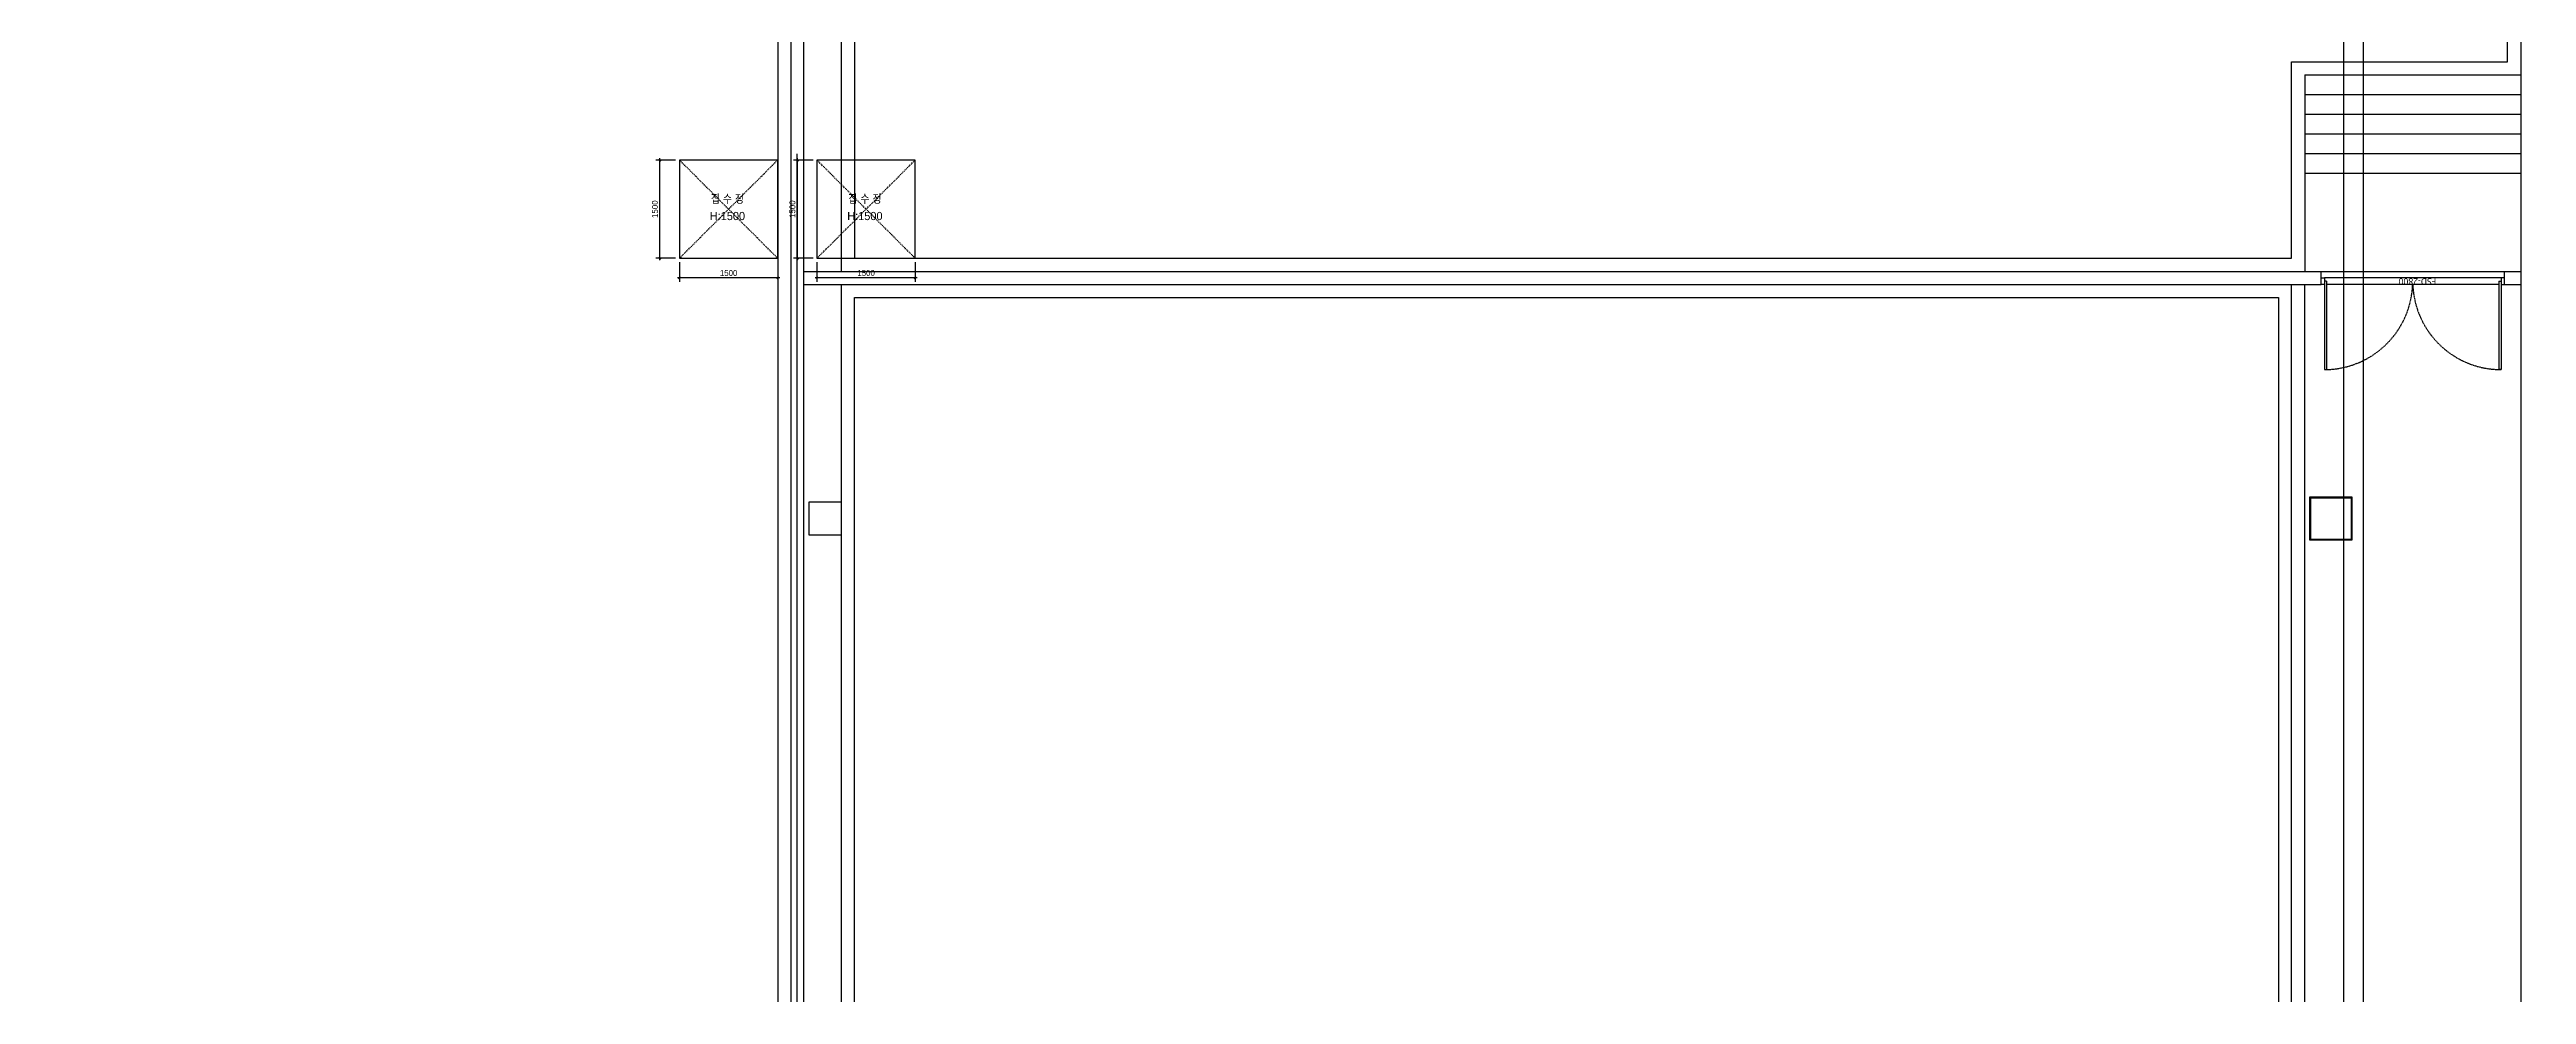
# Model space of a CAD drawing. Header units: millimetres. Extents: x -26983 to 60590, y 825 to 42375.
# Drawn here: x 55768 to 56509, y 18428 to 18710 of the extents above; entities that cross this region are included whole.
import ezdxf

# ---------------------------------------------------------------- set-up
doc = ezdxf.new("R2010")
doc.units = ezdxf.units.MM
doc.header["$LTSCALE"] = 100
doc.header["$MEASUREMENT"] = 0
doc.header["$PDSIZE"] = -10
doc.linetypes.add('A0-000 XR 평면도$0$HID', pattern=[2.5, 1.5, -1])
doc.linetypes.add('HID', pattern=[2.5, 1.5, -1])
doc.layers.get('0').update_dxf_attribs({"linetype": 'CONTINUOUS'})
doc.layers.get('Defpoints').update_dxf_attribs({"color": 171, "linetype": 'CONTINUOUS'})
for name, color, linetype in [('A0-000 XR 평면도$0$NDIM', 7, 'CONTINUOUS'), ('A0-000 XR 평면도$0$집수정', 4, 'CONTINUOUS'), ('DOOR', 4, 'CONTINUOUS'), ('DOOR ELE', 253, 'CONTINUOUS'), ('DOOR(OPEN ELE)', 5, 'CONTINUOUS'), ('ELE9', 9, 'CONTINUOUS')]:
    doc.layers.add(name, color=color, linetype=linetype)
doc.styles.add('A0-000 XR 평면도$0$CGS', font='cgse', dxfattribs={"bigfont": 'cgs'})
doc.styles.add('나눔바른고딕', font='NanumBarunGothic.ttf')
doc.dimstyles.new('A0-000 XR 평면도$0$NDIM 250', dxfattribs={"dimscale": 250, "dimtxt": 3.6, "dimasz": 1, "dimexe": 2, "dimexo": 2, "dimgap": 1, "dimtad": 1, "dimdec": 0, "dimdsep": 46, "dimtxsty": 'A0-000 XR 평면도$0$CGS', "dimblk": 'A0-000 XR 평면도$0$DOT0', "dimcen": 1, "dimdle": 8, "dimclrd": 2, "dimclre": 2, "dimclrt": 2, "dimadec": 0, "dimazin": 0, "dimtfac": 1, "dimtdec": 0, "dimtix": 1, "dimtmove": 2, "dimatfit": 3, "dimldrblk": 'A0-000 XR 평면도$0$DOT0', "dimfxl": 1, "dimtolj": 1, "dimtzin": 0, "dimlwd": -1, "dimlwe": -1, "dimarcsym": 0})

# ---------------------------------------------------------------- blocks, each defined once
blk = doc.blocks.new('A$Cebd64fee')
at = {"layer": 'DOOR'}
for p, q in [((50, 1441), (85, 1441)), ((50, 91), (50, 1441)), ((85, 91), (85, 1441)), ((2715, 91), (2715, 1441)), ((2750, 1441), (2715, 1441)), ((2750, 91), (2750, 1441)), ((85, 91), (50, 91)), ((2715, 91), (2750, 91))]:
    blk.add_line(p, q, dxfattribs=at)
for points in [[(0, 41), (50, 41), (50, 141), (0, 141)], [(2800, 41), (2750, 41), (2750, 141), (2800, 141)]]:
    blk.add_lwpolyline(points, close=True, dxfattribs=at)
at = {"layer": 'DOOR ELE'}
blk.add_line((85, 141), (2715, 141), dxfattribs=at)
blk.add_lwpolyline([(50, 41), (2750, 41)], dxfattribs=at)
at = {"layer": 'DOOR(OPEN ELE)', "linetype": 'HID', "ltscale": 0.05}
for centre, start, end in [((50, 91), 2.1226, 90), ((2750, 91), 90, 177.8774)]:
    blk.add_arc(centre, 1350, start, end, dxfattribs=at)
at = {"layer": 'Defpoints', "style": '나눔바른고딕'}
blk.add_text('FSD-2800', height=100, dxfattribs=at).set_placement((1042, 47))
blk = doc.blocks.new('A0-000 XR 평면도$0$_Oblique')
at = {"color": 0, "linetype": 'ByBlock', "lineweight": -2}
blk.add_line((-0.5, -0.5), (0.5, 0.5), dxfattribs=at)
blk = doc.blocks.new('*D139')
at = {"layer": 'A0-000 XR 평면도$0$NDIM', "color": 252, "transparency": 16777216}
for p, q in [((36432823, 615621), (36432523, 615621)), ((36432583, 614091), (36432583, 615651)), ((36432823, 614121), (36432523, 614121))]:
    blk.add_line(p, q, dxfattribs=at)
at = {"layer": 'Defpoints', "color": 0, "transparency": 16777216}
for p in [(36432583, 615621), (36432883, 615621), (36432883, 614121)]:
    blk.add_point(p, dxfattribs=at)
at = {"layer": 'A0-000 XR 평면도$0$NDIM', "color": 252, "transparency": 16777216, "xscale": 30, "yscale": 30, "zscale": 30}
for p, rotation in [((36432583, 615621), 90), ((36432583, 614121), 270)]:
    blk.add_blockref('A0-000 XR 평면도$0$_Oblique', p, dxfattribs=dict(at, rotation=rotation))
at = {"layer": 'A0-000 XR 평면도$0$NDIM', "color": 252, "transparency": 16777216, "insert": (36432508, 614871), "char_height": 90, "attachment_point": 5, "rotation": 90, "style": 'A0-000 XR 평면도$0$CGS'}
blk.add_mtext('\\A1;1500', dxfattribs=at)
blk = doc.blocks.new('A0-000 XR 평면도$0$DOT0')
blk.add_line((-3, 0), (3, 0))
at = {"color": 6}
blk.add_circle((0, 0), 0.75, dxfattribs=at)
blk = doc.blocks.new('*D140')
at = {"layer": 'A0-000 XR 평면도$0$NDIM', "color": 252, "transparency": 16777216}
for p, q in [((36432883, 614061), (36432883, 613761)), ((36434383, 614061), (36434383, 613761)), ((36434413, 613821), (36432853, 613821))]:
    blk.add_line(p, q, dxfattribs=at)
at = {"layer": 'Defpoints', "color": 0, "transparency": 16777216}
for p in [(36432883, 614121), (36434383, 614121), (36432883, 613821)]:
    blk.add_point(p, dxfattribs=at)
at = {"layer": 'A0-000 XR 평면도$0$NDIM', "color": 252, "transparency": 16777216, "xscale": 30, "yscale": 30, "zscale": 30, "rotation": 180}
blk.add_blockref('A0-000 XR 평면도$0$_Oblique', (36432883, 613821), dxfattribs=at)
at = {"layer": 'A0-000 XR 평면도$0$NDIM', "color": 252, "transparency": 16777216, "xscale": 30, "yscale": 30, "zscale": 30}
blk.add_blockref('A0-000 XR 평면도$0$_Oblique', (36434383, 613821), dxfattribs=at)
at = {"layer": 'A0-000 XR 평면도$0$NDIM', "color": 252, "transparency": 16777216, "insert": (36433633, 613896), "char_height": 90, "attachment_point": 5, "style": 'A0-000 XR 평면도$0$CGS'}
blk.add_mtext('\\A1;1500', dxfattribs=at)
blk = doc.blocks.new('dfsdfsdf')
at = {"layer": 'A0-000 XR 평면도$0$집수정', "linetype": 'A0-000 XR 평면도$0$HID', "ltscale": 0.1}
for p, q in [((36434382.6, 614121.3), (36432882.6, 615621.3)), ((36432882.6, 614121.3), (36434382.6, 615621.3))]:
    blk.add_line(p, q, dxfattribs=at)
at = {"layer": 'A0-000 XR 평면도$0$집수정', "ltscale": 2}
blk.add_lwpolyline([(36432882.6, 615621.3), (36432882.6, 614121.3), (36434382.6, 614121.3), (36434382.6, 615621.3)], close=True, dxfattribs=at)
at = {"layer": 'A0-000 XR 평면도$0$NDIM', "color": 252, "char_height": 125, "attachment_point": 5, "style": 'A0-000 XR 평면도$0$CGS'}
for s, insert in [('\\A1;H:1500', (36433614.7, 614766.1)), ('\\A1;집 수 정', (36433614.7, 615016.1))]:
    blk.add_mtext(s, dxfattribs=dict(at, insert=insert))
at = {"layer": 'A0-000 XR 평면도$0$NDIM', "color": 252}
for base, p1, p2, angle, picture, middle in [((36432582.6, 615621.3), (36432882.6, 614121.3), (36432882.6, 615621.3), 90, '*D139', (36432507.6, 614871.3)), ((36432882.6, 613821.3), (36434382.6, 614121.3), (36432882.6, 614121.3), 180, '*D140', (36433632.6, 613896.3))]:
    dim = blk.add_linear_dim(base=base, p1=p1, p2=p2, angle=angle, dimstyle='A0-000 XR 평면도$0$NDIM 250', override={"dimscale": 30, "dimtxt": 3, "dimblk1": 'A0-000 XR 평면도$0$_Oblique', "dimblk2": 'A0-000 XR 평면도$0$_Oblique', "dimsah": 1, "dimdle": 1, "dimsd1": 0, "dimsd2": 0, "dimclrd": 252, "dimclre": 252, "dimclrt": 252}, dxfattribs=at)
    dim.commit()
    dim.dimension.update_dxf_attribs({"geometry": picture, "text_midpoint": middle})
blk = doc.blocks.new('B2FF')
at = {"layer": 'ELE9', "color": 253, "ltscale": 0.1}
for p, q in [((37148474.7, 613921.3), (37148474.7, 629246.3)), ((37147799.7, 601846.3), (37147799.7, 615716.8)), ((37148474.7, 602471.3), (37148474.7, 613721.3)), ((37170624.7, 601171.3), (37170624.7, 613721.3)), ((37170824.7, 601171.3), (37170824.7, 613721.3))]:
    blk.add_line(p, q, dxfattribs=at)
for points in [[(37174174.7, 643646.3), (37148224.7, 643646.3, 0.4142136), (37124724.7, 620146.3), (37124724.7, 600146.4, 1.0000003), (37171724.7, 600146.3), (37171724.7, 624896.3), (37174174.7, 624896.3)], [(37174174.7, 643346.3), (37148224.7, 643346.3, 0.4142136), (37125024.7, 620146.3), (37125024.7, 600146.4, 1), (37171424.7, 600146.3), (37171424.7, 625196.3), (37174174.7, 625196.3)], [(37143724.7, 590990.3), (37143724.7, 576846.5), (37131998, 576846.5), (37130494, 580298.3), (37130494, 581408.2), (37130010.4, 581408.2), (37125799.7, 591071.7), (37125799.7, 628511.9), (37126399.1, 628511.9), (37127281.7, 628063.2), (37127784.7, 629052.6), (37127784.7, 629296.3), (37147499.7, 629296.3), (37147499.7, 602671.3), (37136195.3, 602671.3), (37136195.3, 602146.3, 0.3058855), (37143724.7, 590990.3)]]:
    blk.add_lwpolyline(points, format="xyb", dxfattribs=at)
for points in [[(37147899.7, 601996.3), (37147899.7, 629246.3), (37147699.7, 629246.3), (37147699.7, 601996.3), (37147899.7, 601996.3)], [(37174124.7, 629446.3), (37174124.7, 577396.3), (37183924.7, 577396.3)], [(37147899.7, 613921.3), (37171074.7, 613921.3)], [(37147899.7, 613721.3), (37171074.7, 613721.3)], [(37171074.7, 613721.3), (37171074.7, 613921.3)], [(37173874.7, 613721.3), (37173874.7, 613921.3)], [(37173874.7, 613921.3), (37174124.7, 613921.3)], [(37173874.7, 613721.3), (37174124.7, 613721.3)]]:
    blk.add_lwpolyline(points, dxfattribs=at)
for points in [[(37148674.7, 614121.3), (37170624.7, 614121.3), (37170624.7, 617121.3), (37173924.7, 617121.3), (37173924.7, 629046.3), (37148674.7, 629046.3)], [(37170424.7, 598346.3), (37166349.7, 598346.3), (37166349.7, 601846.3), (37160249.7, 601846.3), (37160249.7, 602671.3), (37148674.7, 602671.3), (37148674.7, 613521.3), (37170424.7, 613521.3)], [(37147974.7, 609896.3), (37148474.7, 609896.3), (37148474.7, 610396.3), (37147974.7, 610396.3)], [(37170899.7, 609821.3), (37171549.7, 609821.3), (37171549.7, 610471.3), (37170899.7, 610471.3)], [(37170899.7, 609821.3), (37171549.7, 609821.3), (37171549.7, 610471.3), (37170899.7, 610471.3)], [(37170911.7, 609833.3), (37171537.7, 609833.3), (37171537.7, 610459.3), (37170911.7, 610459.3)]]:
    blk.add_lwpolyline(points, close=True, dxfattribs=at)
at = {"layer": 'ELE9', "color": 253, "ltscale": 5}
for points in [[(37170824.7, 616921.3), (37174124.7, 616921.3)], [(37170824.7, 616921.3), (37170824.7, 613921.3)], [(37170824.7, 616621.3), (37174124.7, 616621.3)], [(37170824.7, 616321.3), (37174124.7, 616321.3)], [(37170824.7, 616021.3), (37174124.7, 616021.3)], [(37170824.7, 615721.3), (37174124.7, 615721.3)], [(37170824.7, 615421.3), (37174124.7, 615421.3)], [(37171074.7, 613921.3), (37173874.7, 613921.3)]]:
    blk.add_lwpolyline(points, dxfattribs=at)
at = {"layer": 'ELE9', "color": 253, "ltscale": 1000}
for p in [(713117.1, 0), (715217.1, 0)]:
    blk.add_blockref('dfsdfsdf', p, dxfattribs=at)
at = {"layer": 'ELE9', "color": 253, "ltscale": 0.1, "rotation": 180}
blk.add_blockref('A$Cebd64fee', (37173874.7, 613862.4), dxfattribs=at)

msp = doc.modelspace()

# ---------------------------------------------------------------- block references
at = {"xscale": 0.01956471256889679, "yscale": 0.01956471256889679, "zscale": 0.01956471256889679}
msp.add_blockref('B2FF', (-670794.07, 6632.61), dxfattribs=at)

doc.saveas('drawing.dxf')
